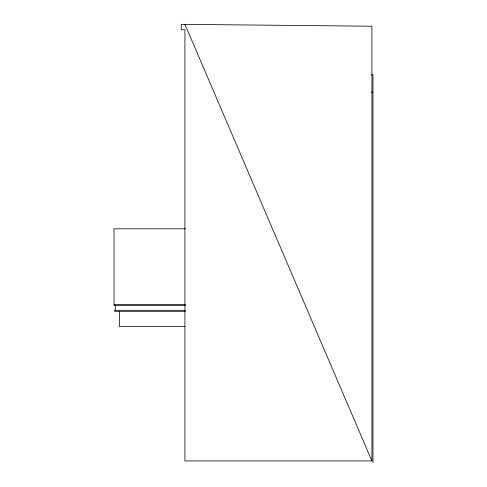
<?xml version="1.0" encoding="UTF-8"?>
<svg xmlns="http://www.w3.org/2000/svg" width="487" height="487" viewBox="0 0 487 487"><rect width="100%" height="100%" fill="white"/><g stroke="black" fill="none" stroke-linecap="round" stroke-linejoin="round"><path stroke-width="0.73" d="M184.92 24.35L181.249 24.35L181.249 29.768L184.92 29.768L184.92 460.933L371.916 460.933L371.916 26.219L184.92 24.35L371.916 460.933M371.447 74.821L372.969 74.821L372.969 462.65M371.447 92.207L372.969 92.207M185.541 228.817L114.031 228.817L114.031 305.574L185.541 305.574M114.031 304.594L185.541 304.594M185.218 310.304L114.64 310.304L114.64 311.315L185.218 311.315M184.95 326.594L119.546 326.594L119.546 311.315M115.255 305.574L115.255 310.304"/></g></svg>
